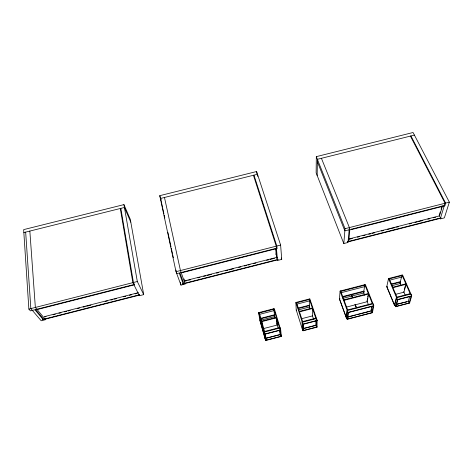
<?xml version="1.0" encoding="UTF-8"?>
<svg xmlns="http://www.w3.org/2000/svg" width="473" height="473" viewBox="0 0 473 473"><rect width="100%" height="100%" fill="white"/><g stroke="black" fill="none" stroke-linecap="round" stroke-linejoin="round"><path stroke-width="0.71" d="M410.422 136.088L445.063 203.248L440.221 218.934L444.354 217.882L449.35 202.154L413.065 132.505L316.319 156.634L316.135 172.846L343.8 243.542L347.986 242.478L349.381 227.578L321.421 158.301M317.17 175.483L317.383 159.306L414.413 135.089M315.911 320.304L315.84 325.193L316.467 327.068L316.573 320.806M316.289 319.482L316.319 318.033L302.111 321.723L302.312 328.895M302.277 322.45L302.891 324.36L317.117 320.664L316.478 318.524L302.271 322.208L302.472 329.604L296.228 309.939M302.454 328.906L303.057 330.787L316.993 327.162L317.123 320.422L309.845 298.865L295.891 302.466L296.234 310.182M343.8 243.542L345.042 228.684L316.319 156.634M346.52 317.454L347.2 319.31L372.434 312.748L373.765 305.718L365.357 284.533L340.093 291.055L339.425 299.013L346.437 318.175L347.288 310.53L373.02 303.849L373.711 305.972L347.957 312.659L347.259 310.779M349.381 228.914L349.813 229.996L348.731 241.366L348.311 240.302M351.616 229.157L351.581 229.547L444.774 205.832L445.619 203.106L410.942 135.958M346.295 317.466L347.111 310.046L372.83 303.37M347.2 319.31L347.986 312.411L340.093 291.055M347.756 318.932L348.495 312.517M342.18 296.689L363.849 291.09L364.033 291.545L363.814 292.964L342.913 298.368M340.666 292.828L364.789 286.603L365.014 285.13L340.791 291.386M367.29 299.841L367.527 298.439M367.758 297.038L367.994 295.637M371.033 310.377L371.287 309.005M371.542 307.633L371.79 306.262M372.074 306.214L371.228 310.802L371.949 312.641L373.173 306.114M394.807 304.908L395.57 306.729L409.583 303.087L411.711 295.867L402.553 274.931L388.528 278.55L386.754 286.774L394.624 305.653L396.616 297.73L410.901 294.023L411.628 296.128L397.332 299.841L396.551 297.99M389.031 279.874L389.249 278.875L402.227 275.523L401.849 277.03L389.604 280.193M394.488 304.937L396.415 297.257L410.694 293.55M401.524 277.077L400.01 283.102L401.145 285.722M401.778 276.072L402.026 275.067L410.162 293.692M391.177 284.025L400.377 281.642L400.572 282.097L400.205 283.552L391.745 285.739M395.57 306.729L397.397 299.58L388.528 278.55M396.161 306.344L397.87 299.699M404.267 289.76L405.326 285.804M409.707 296.447L408.347 301.153L409.127 302.974L411.096 296.269M408.796 301.271L396.273 304.293M439.198 215.434L440.251 211.957M441.09 209.19L442.149 205.702M439.251 216.658L442.426 206.24M309.478 300.887L296.636 304.204L296.577 302.797L309.472 299.468L309.478 300.887L309.318 300.42M259.529 314.35L274.062 310.601L273.908 309.218L259.316 312.99L259.529 314.35L259.393 313.877M298.091 308.089L309.342 305.18L309.502 307.007L298.995 309.726M260.126 318.465L274.446 314.764L274.736 316.561L261.185 320.067M298.244 308.55L309.496 305.641M342.346 297.15L364.033 291.545M391.366 284.474L400.572 282.097M260.942 318.761L274.588 315.231M339.963 298.629L339.443 298.765L346.467 317.939M387.322 286.384L386.808 286.514L394.683 305.404M261.64 321.143L276.344 317.342M299.356 311.388L312.351 308.024M343.93 299.852L368.343 293.538M392.773 287.217L405.858 283.83M299.51 311.867L312.511 308.502L312.476 315.899L301.886 318.648M344.102 300.325L368.526 294.005L367.237 301.703L346.171 307.166M392.968 287.679L406.059 284.291L403.936 292.19L395.398 294.401M263.567 328.575L277.267 325.028L276.492 317.821L261.776 321.628L262.107 323.769M279.969 327.464L264.035 331.597L265.099 338.562L280.063 334.724M264.756 332.188L264.212 332.33L264.756 334.257L280.714 330.113L280.329 328.836M279.596 328.339L280.14 328.197M315.934 318.908L316.478 318.767M280.696 329.876L281.334 336.433L265.708 340.495L264.72 334.021L280.696 329.876L274.299 308.609L258.642 312.647L259.848 320.15L265.27 339.277L264.176 332.093L280.117 327.955L280.329 330.071M303.057 330.787L302.886 324.117L317.123 320.422M347.986 312.411L373.765 305.718M397.397 299.58L411.711 295.867M265.844 338.189L280.749 334.31L281.334 336.433M303.14 328.493L316.366 325.057M347.945 316.851L371.754 310.666M303.843 328.546L316.366 325.294M347.921 317.093L355.619 315.095M357.014 314.728L370.312 311.275M396.906 304.364L406.697 301.815M265.672 340.27L281.317 336.202M316.993 326.926L303.051 330.556L302.448 328.676M372.482 312.505L347.223 319.068L346.549 317.217M409.653 302.838L395.635 306.48L394.872 304.653M275.67 254.557L276.333 254.385L275.889 252.984M44.397 316.638L138.447 292.651M184.157 280.992L277.284 257.241M348.826 238.995L439.316 215.919M44.651 316.94L46.07 316.579M53.189 314.764L55.323 314.22M58.883 313.309L61.023 312.765M64.582 311.855L66.717 311.311M68.142 310.95L70.276 310.406M77.395 308.591L79.529 308.047M83.088 307.137L85.223 306.593M86.648 306.226L90.917 305.138M105.154 301.508L107.288 300.964M110.848 300.053L112.982 299.51M114.407 299.149L116.541 298.605M123.66 296.79L125.8 296.246M129.36 295.335L131.494 294.791M135.053 293.881L137.188 293.337M184.293 281.323L187.154 280.595M188.585 280.229L190.731 279.679M197.885 277.858L200.032 277.308M203.609 276.398L205.755 275.848M207.186 275.487L211.478 274.387M216.492 273.11L218.638 272.566M225.792 270.739L227.939 270.189M229.37 269.829L233.662 268.729M238.67 267.452L240.822 266.908M244.399 265.992L246.545 265.448M247.976 265.081L250.122 264.531M253.699 263.621L255.846 263.071M266.577 260.333L268.729 259.789M270.16 259.423L274.452 258.329M349.5 239.184L352.35 238.463M357.334 237.192L359.468 236.642M363.028 235.737L365.162 235.193M368.721 234.283L370.856 233.739M372.281 233.378L374.415 232.834M381.534 231.013L383.668 230.469M387.227 229.565L389.368 229.021M390.787 228.654L395.061 227.566M396.486 227.206L398.621 226.656M409.299 223.936L411.433 223.392M414.992 222.481L417.127 221.938M418.552 221.577L422.827 220.483M427.805 219.212L429.945 218.668M433.505 217.763L435.639 217.219M134.403 284.427L30.42 310.891L28.877 309.094L23.65 229.624L123.938 204.614L130.312 219.383L143.703 294.62L139.411 295.714L132.86 282.647L120.296 208.498M253.433 175.27L276.238 246.185L277.503 260.463L281.725 259.387L280.619 245.067L256.614 171.522L159.744 195.68L176.015 271.673L180.964 285.107L185.233 284.019L180.45 270.544L164.468 197.472M28.877 309.094L137.318 281.512L143.703 294.62M176.015 271.673L280.619 245.067M345.042 228.684L449.35 202.154M276.995 248.142L176.742 273.654L175.968 270.042M444.904 205.418L344.858 230.877L317.353 161.689M349.139 230.168L349.813 229.996M23.845 232.568L124.434 207.464L130.808 222.18M43.008 319.376L35.179 310.069L35.883 309.892L43.687 319.204M37.444 309.1L37.71 309.425L134.58 284.776L133.445 282.499L120.834 208.362M403.688 291.616L405.379 295.548M389.054 278.414L396.953 297.115M372.292 303.512L364.831 284.669L363.636 292.509L364.713 295.258M364.606 286.141L364.789 286.603M366.865 300.757L368.485 304.878M351.865 295.548L352.639 297.6M355.229 304.417L356.524 307.828M351.746 295.578L352.527 297.629M355.111 304.446L356.406 307.858M355.081 304.695L355.595 306.061M340.619 290.919L347.649 309.904M183.069 283.634L179.368 273.376L180.053 273.199L183.737 283.469M181.727 272.389L181.857 272.744L277.024 248.52L276.811 246.037L253.966 175.134M159.744 195.68L161.151 199.783M161.104 200.706L160.347 198.5L257.507 174.253L257.755 176.399M309.312 299.001L315.775 318.175M316.579 325.678L316.993 327.162M310.052 308.644L309.348 306.545L309.312 299.687M312.387 315.633L313.558 319.127M296.423 302.33L302.655 321.581M295.891 302.466L302.886 324.117M281.269 257.986L281.725 259.387M276.386 256.957L276.835 258.359M279.425 327.606L273.766 308.745L274.523 315.426M273.92 310.122L274.062 310.601M280.672 334.517L280.838 335.227M274.594 316.094L275.215 318.152M276.853 323.656L278.089 327.777M264.578 331.455L259.18 312.511L259.642 315.42M258.642 312.647L264.72 334.021M265.666 338.23L266.21 340.134L265.306 334.115M259.813 319.914L265.708 340.495M184.127 279.011L184.76 281.873M180.343 282.245L180.964 285.107M161.258 201.427L162.499 207.209M162.807 208.652L163.895 213.707M164.202 215.15L164.823 218.041M167.921 232.485L171.013 246.93M171.327 248.378L172.409 253.433M172.716 254.876L173.337 257.767M123.938 204.614L137.318 281.512M265.158 334.872L265.365 336.22M256.614 171.522L256.863 173.674M276.498 318.784L277.125 324.555M279.732 329.699L280.779 336.344L280.17 330.255M279.785 331.13L280.14 334.653M275.966 248.899L276.794 258.092M275.777 248.236L276.362 254.705M276.492 256.124L276.616 257.537M29.846 231.072L35.357 307.45L45.55 319.671L41.204 320.777L30.84 308.597L25.666 232.119M303.435 324.218L303.583 330.414M347.531 241.668L347.495 242.04L440.948 218.189L441.067 217.799L347.531 241.668M139.553 294.738L42.44 319.523L42.694 319.825L139.718 295.063L139.553 294.738M277.976 259.417L182.513 283.782L182.631 284.113L278.006 259.772L277.976 259.417"/></g></svg>
